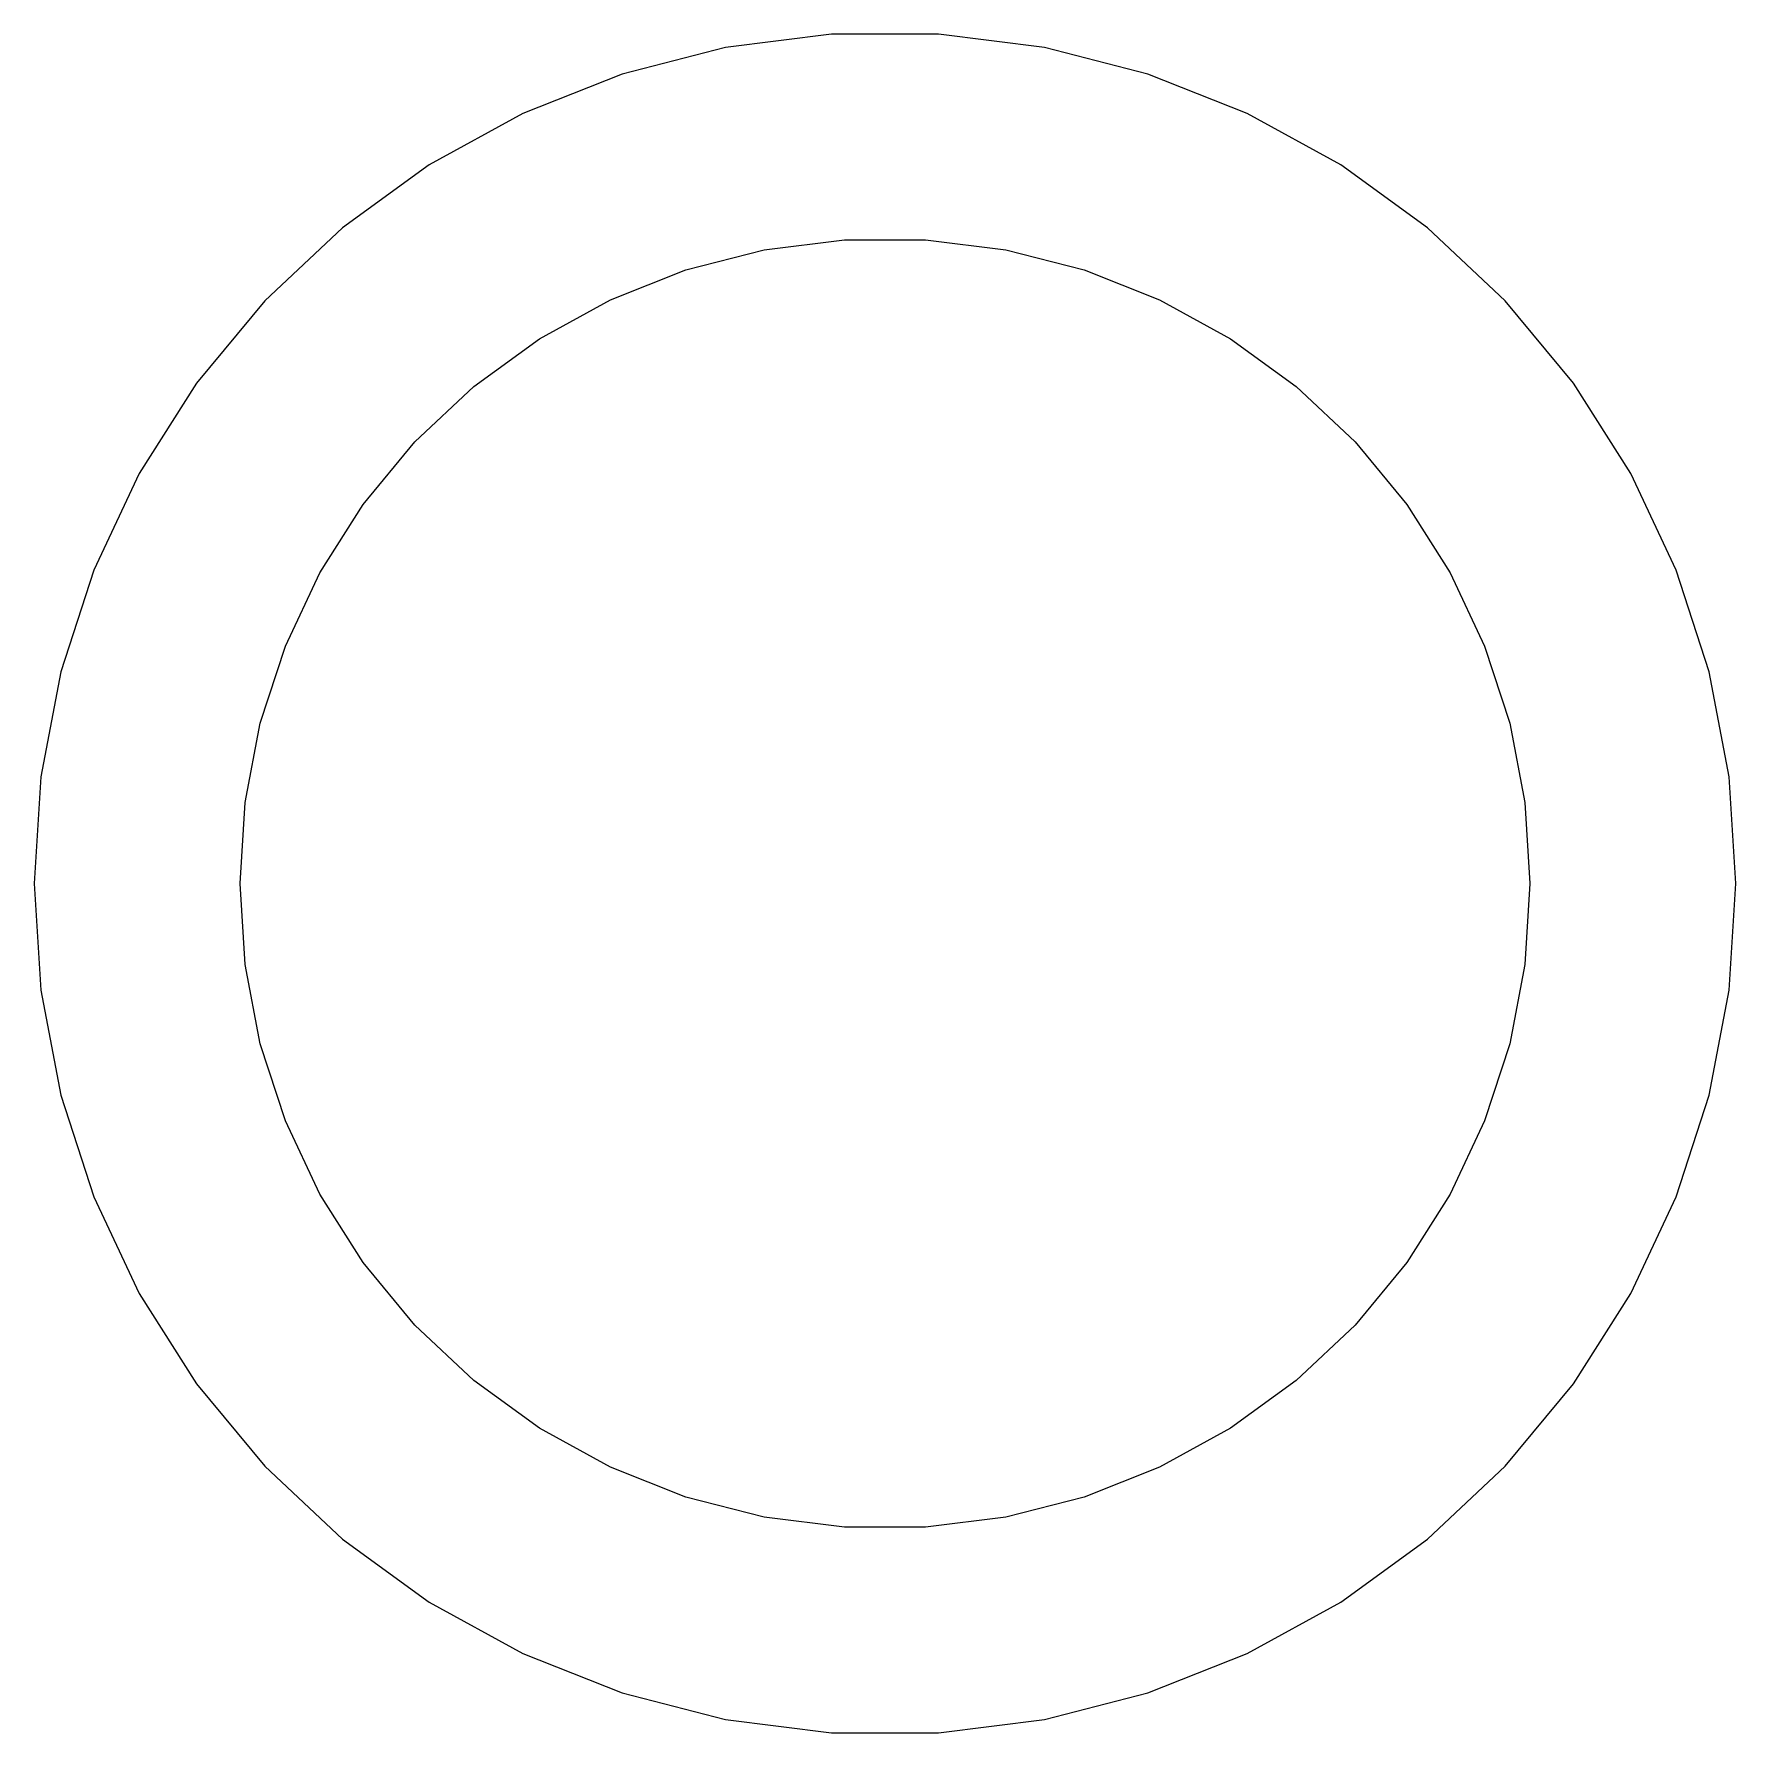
# Model space of a CAD drawing. Header units: metres. Extents: x -2.4 to 2.4, y 21.6 to 50.4.
# Drawn here: x -2.375 to 2.375, y 21.63 to 26.37 of the extents above.
import ezdxf

# ---------------------------------------------------------------- set-up
doc = ezdxf.new("R2010")
doc.units = ezdxf.units.M

msp = doc.modelspace()

# ---------------------------------------------------------------- linework, layer by layer
for p, q in [((-0.149124, 26.3703), (-0.445023, 26.3329)), ((0.149124, 26.3703), (-0.149124, 26.3703)), ((0.445023, 26.3329), (0.149124, 26.3703)), ((-0.445023, 26.3329), (-0.733902, 26.2588)), ((0.733902, 26.2588), (0.445023, 26.3329)), ((-0.733902, 26.2588), (-1.01122, 26.149)), ((1.01122, 26.149), (0.733902, 26.2588)), ((-1.01122, 26.149), (-1.27258, 26.0053)), ((1.27258, 26.0053), (1.01122, 26.149)), ((-1.27258, 26.0053), (-1.51387, 25.83)), ((1.51387, 25.83), (1.27258, 26.0053)), ((-1.51387, 25.83), (-1.73129, 25.6258)), ((-0.33728, 25.7681), (-0.113022, 25.7964)), ((-0.113022, 25.7964), (0.113022, 25.7964)), ((0.113022, 25.7964), (0.33728, 25.7681)), ((1.73129, 25.6258), (1.51387, 25.83)), ((-0.556229, 25.7119), (-0.33728, 25.7681)), ((0.33728, 25.7681), (0.556229, 25.7119)), ((-0.766388, 25.6287), (-0.556229, 25.7119)), ((0.556229, 25.7119), (0.766388, 25.6287)), ((-1.73129, 25.6258), (-1.9214, 25.396)), ((-0.964478, 25.5198), (-0.766388, 25.6287)), ((0.766388, 25.6287), (0.964478, 25.5198)), ((1.9214, 25.396), (1.73129, 25.6258)), ((-1.14735, 25.3869), (-0.964478, 25.5198)), ((0.964478, 25.5198), (1.14735, 25.3869)), ((-1.9214, 25.396), (-2.08122, 25.1441)), ((-1.31213, 25.2322), (-1.14735, 25.3869)), ((1.14735, 25.3869), (1.31213, 25.2322)), ((2.08122, 25.1441), (1.9214, 25.396)), ((-1.45622, 25.058), (-1.31213, 25.2322)), ((1.31213, 25.2322), (1.45622, 25.058)), ((-2.08122, 25.1441), (-2.20821, 24.8743)), ((2.20821, 24.8743), (2.08122, 25.1441)), ((-1.57735, 24.8671), (-1.45622, 25.058)), ((1.45622, 25.058), (1.57735, 24.8671)), ((-2.20821, 24.8743), (-2.30038, 24.5906)), ((-1.67358, 24.6626), (-1.57735, 24.8671)), ((1.57735, 24.8671), (1.67358, 24.6626)), ((2.30038, 24.5906), (2.20821, 24.8743)), ((-1.74344, 24.4476), (-1.67358, 24.6626)), ((1.67358, 24.6626), (1.74344, 24.4476)), ((-2.30038, 24.5906), (-2.35626, 24.2977)), ((2.35626, 24.2977), (2.30038, 24.5906)), ((-1.7858, 24.2256), (-1.74344, 24.4476)), ((1.74344, 24.4476), (1.7858, 24.2256)), ((-2.35626, 24.2977), (-2.375, 24)), ((2.375, 24), (2.35626, 24.2977)), ((-1.79999, 24), (-1.7858, 24.2256)), ((1.7858, 24.2256), (1.79999, 24)), ((-2.375, 24), (-2.35626, 23.7023)), ((-1.7858, 23.7744), (-1.79999, 24)), ((1.79999, 24), (1.7858, 23.7744)), ((2.35626, 23.7023), (2.375, 24)), ((-1.74344, 23.5524), (-1.7858, 23.7744)), ((1.7858, 23.7744), (1.74344, 23.5524)), ((-2.35626, 23.7023), (-2.30038, 23.4094)), ((2.30038, 23.4094), (2.35626, 23.7023)), ((-1.67358, 23.3374), (-1.74344, 23.5524)), ((1.74344, 23.5524), (1.67358, 23.3374)), ((-2.30038, 23.4094), (-2.20821, 23.1257)), ((2.20821, 23.1257), (2.30038, 23.4094)), ((-1.57735, 23.1329), (-1.67358, 23.3374)), ((1.67358, 23.3374), (1.57735, 23.1329)), ((-1.45622, 22.942), (-1.57735, 23.1329)), ((1.57735, 23.1329), (1.45622, 22.942)), ((-2.20821, 23.1257), (-2.08122, 22.8559)), ((2.08122, 22.8559), (2.20821, 23.1257)), ((-1.31213, 22.7678), (-1.45622, 22.942)), ((1.45622, 22.942), (1.31213, 22.7678)), ((-2.08122, 22.8559), (-1.9214, 22.604)), ((1.9214, 22.604), (2.08122, 22.8559)), ((-1.14735, 22.6131), (-1.31213, 22.7678)), ((1.31213, 22.7678), (1.14735, 22.6131)), ((-0.964478, 22.4802), (-1.14735, 22.6131)), ((1.14735, 22.6131), (0.964478, 22.4802)), ((-1.9214, 22.604), (-1.73129, 22.3742)), ((1.73129, 22.3742), (1.9214, 22.604)), ((-0.766388, 22.3713), (-0.964478, 22.4802)), ((0.964478, 22.4802), (0.766388, 22.3713)), ((-1.73129, 22.3742), (-1.51387, 22.17)), ((1.51387, 22.17), (1.73129, 22.3742)), ((-0.556229, 22.2881), (-0.766388, 22.3713)), ((0.766388, 22.3713), (0.556229, 22.2881)), ((-0.33728, 22.2319), (-0.556229, 22.2881)), ((0.556229, 22.2881), (0.33728, 22.2319)), ((-0.113022, 22.2036), (-0.33728, 22.2319)), ((0.33728, 22.2319), (0.113022, 22.2036)), ((0.113022, 22.2036), (-0.113022, 22.2036)), ((-1.51387, 22.17), (-1.27258, 21.9947)), ((1.27258, 21.9947), (1.51387, 22.17)), ((-1.27258, 21.9947), (-1.01122, 21.851)), ((1.01122, 21.851), (1.27258, 21.9947)), ((-1.01122, 21.851), (-0.733902, 21.7412)), ((0.733902, 21.7412), (1.01122, 21.851)), ((-0.733902, 21.7412), (-0.445023, 21.6671)), ((0.445023, 21.6671), (0.733902, 21.7412)), ((-0.445023, 21.6671), (-0.149124, 21.6297)), ((0.149124, 21.6297), (0.445023, 21.6671)), ((-0.149124, 21.6297), (0.149124, 21.6297))]:
    msp.add_line(p, q)

doc.saveas('drawing.dxf')
